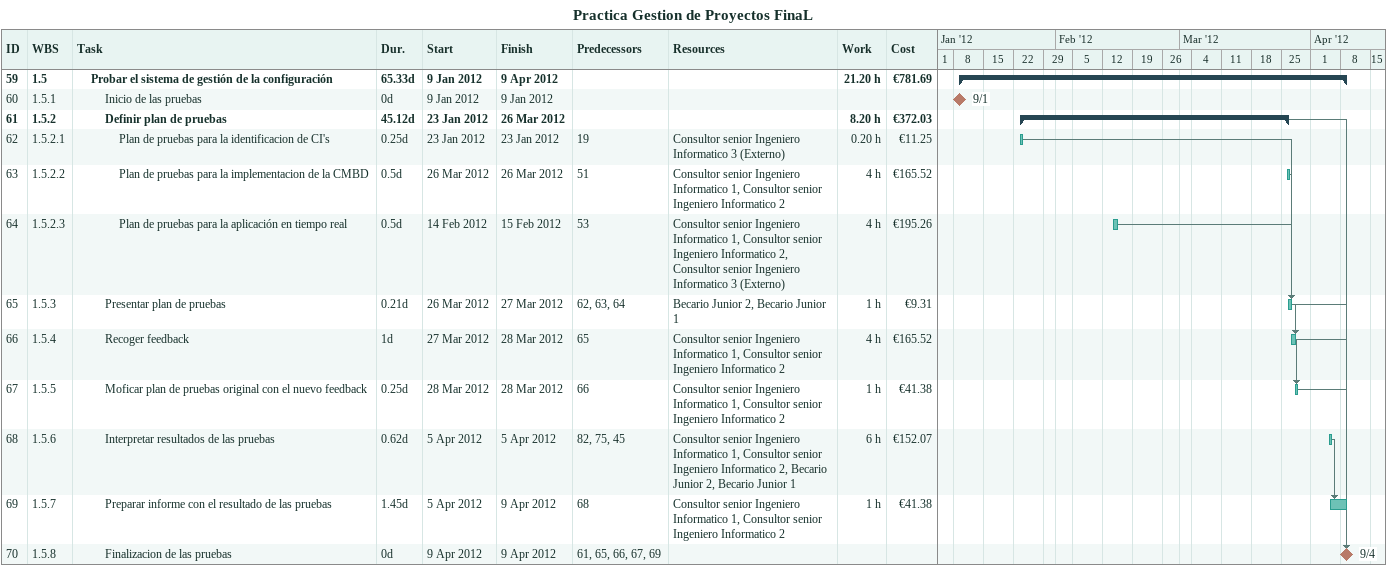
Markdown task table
Practica Gestion de Proyectos FinaL

| ID | WBS | Task | Duration | Start | Finish | Predecessors | Resources | Work (h) | Cost (€) |
|---|---|---|---|---|---|---|---|---|---|
| 59 | 1.5 | **Probar el sistema de gestión de la configuración** | 65.33d | 2012-01-09 | 2012-04-09 |  |  | 21.20 | 781.69 |
| 60 | 1.5.1 | Inicio de las pruebas | 0d | 2012-01-09 | 2012-01-09 |  |  |  |  |
| 61 | 1.5.2 | **Definir plan de pruebas** | 45.12d | 2012-01-23 | 2012-03-26 |  |  | 8.20 | 372.03 |
| 62 | 1.5.2.1 | Plan de pruebas para la identificacion de CI's | 0.25d | 2012-01-23 | 2012-01-23 | 19 | Consultor senior Ingeniero Informatico 3 (Externo) | 0.20 | 11.25 |
| 63 | 1.5.2.2 | Plan de pruebas para la implementacion de la CMBD | 0.5d | 2012-03-26 | 2012-03-26 | 51 | Consultor senior Ingeniero Informatico 1, Consultor senior Ingeniero Informatico 2 | 4 | 165.52 |
| 64 | 1.5.2.3 | Plan de pruebas para la aplicación en tiempo real | 0.5d | 2012-02-14 | 2012-02-15 | 53 | Consultor senior Ingeniero Informatico 1, Consultor senior Ingeniero Informatico 2, Consultor senior Ingeniero Informatico 3 (Externo) | 4 | 195.26 |
| 65 | 1.5.3 | Presentar plan de pruebas | 0.21d | 2012-03-26 | 2012-03-27 | 62, 63, 64 | Becario Junior 2, Becario Junior 1 | 1 | 9.31 |
| 66 | 1.5.4 | Recoger feedback | 1d | 2012-03-27 | 2012-03-28 | 65 | Consultor senior Ingeniero Informatico 1, Consultor senior Ingeniero Informatico 2 | 4 | 165.52 |
| 67 | 1.5.5 | Moficar plan de pruebas original con el nuevo feedback | 0.25d | 2012-03-28 | 2012-03-28 | 66 | Consultor senior Ingeniero Informatico 1, Consultor senior Ingeniero Informatico 2 | 1 | 41.38 |
| 68 | 1.5.6 | Interpretar resultados de las pruebas | 0.62d | 2012-04-05 | 2012-04-05 | 82, 75, 45 | Consultor senior Ingeniero Informatico 1, Consultor senior Ingeniero Informatico 2, Becario Junior 2, Becario Junior 1 | 6 | 152.07 |
| 69 | 1.5.7 | Preparar informe con el resultado de las pruebas | 1.45d | 2012-04-05 | 2012-04-09 | 68 | Consultor senior Ingeniero Informatico 1, Consultor senior Ingeniero Informatico 2 | 1 | 41.38 |
| 70 | 1.5.8 | Finalizacion de las pruebas | 0d | 2012-04-09 | 2012-04-09 | 61, 65, 66, 67, 69 |  |  |  |
